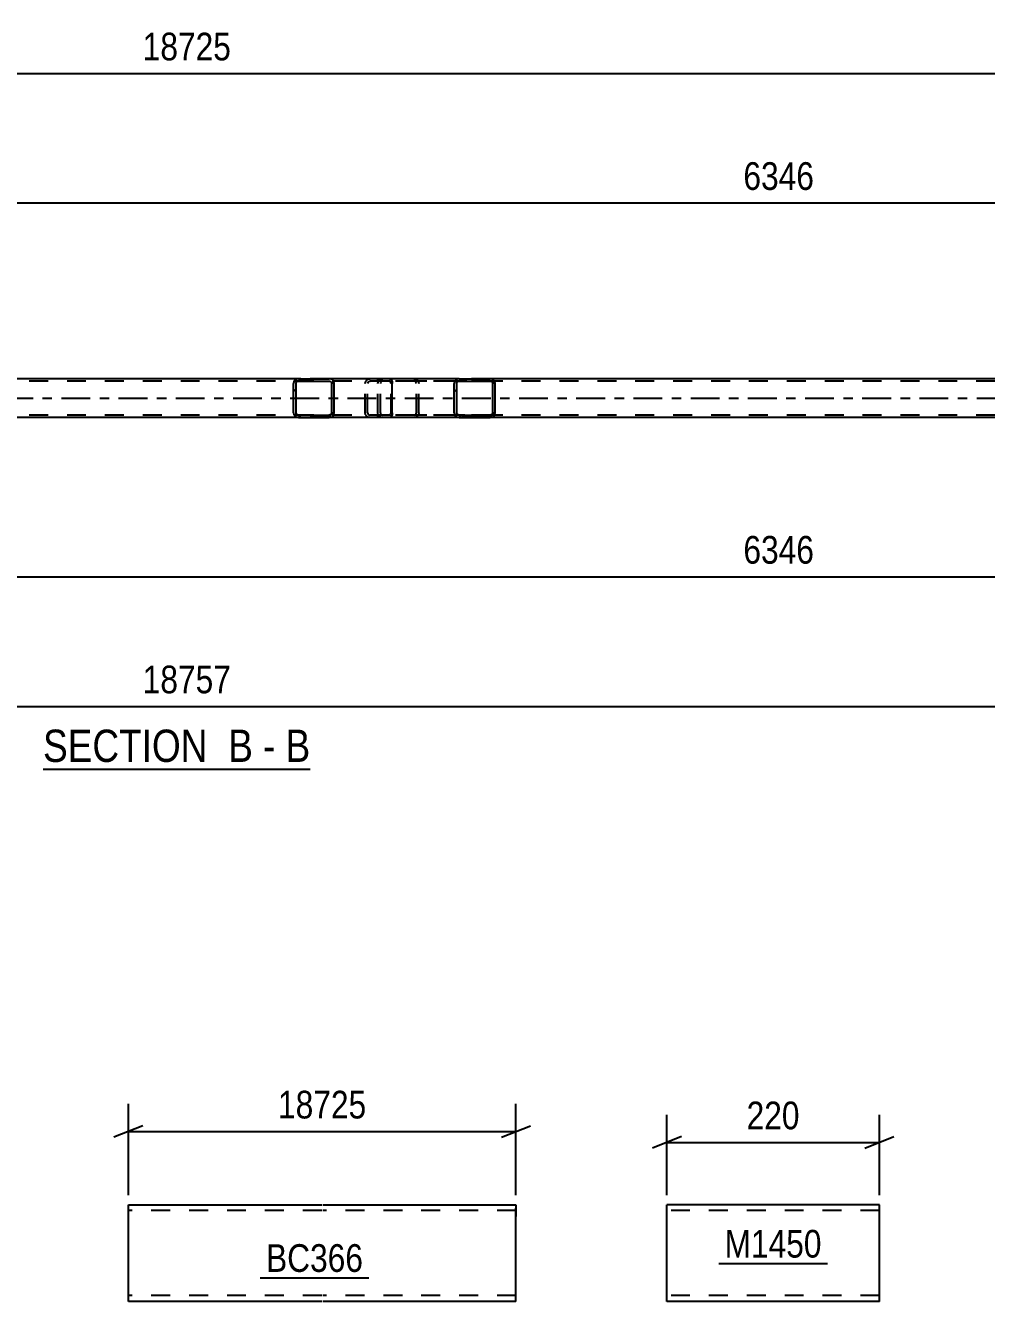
# Model space of a CAD drawing. Header units: millimetres. Extents: x 0 to 841, y 0 to 594.
# Drawn here: x 386.2 to 485.7, y 137.5 to 269.5 of the extents above; entities that cross this region are included whole.
import ezdxf

# ---------------------------------------------------------------- set-up
doc = ezdxf.new("R2010")
doc.units = ezdxf.units.MM
doc.linetypes.add('DXK_LINE_DOT2', pattern=[3.9198, 1.9599, -1.9599])
doc.linetypes.add('DXK_LINE_DOT3', pattern=[5.9187, 2.979, -0.9799, 0.9799, -0.9799])
doc.styles.add('Arial Narrow', font='ARIALN.TTF', dxfattribs={"height": 0.2})

# ---------------------------------------------------------------- blocks, each defined once
blk = doc.blocks.new('Unknown-122573538-12 - 4939')
at = {"color": 6, "linetype": 'Continuous'}
blk.add_line((388.05, 192.58), (415.7, 192.58), dxfattribs=at)
at = {"color": 0, "linetype": 'Continuous'}
for points in [[(406.16, 193.33), (406.16, 196.83), (388.05, 196.83), (388.05, 193.33)], [(409.77, 193.33), (409.77, 196.83), (407.21, 196.83), (407.21, 193.33)], [(412.09, 193.33), (412.09, 196.83), (410.82, 196.83), (410.82, 193.33)], [(415.7, 193.33), (415.7, 196.83), (413.14, 196.83), (413.14, 193.33)]]:
    blk.add_wipeout(points, dxfattribs=at)
at = {"color": 7, "linetype": 'Continuous', "style": 'Arial Narrow'}
for s, p in [('SECTION ', (388.05, 193.33)), ('B', (407.21, 193.33)), ('B', (413.14, 193.33)), ('-', (410.82, 193.33))]:
    blk.add_text(s, height=3.34, dxfattribs=at).set_placement(p)
blk = doc.blocks.new('Part-122573538-4946 - 4939')
at = {"linetype": 'Continuous'}
h = blk.add_hatch(dxfattribs=at)
h.set_pattern_fill('', scale=0.7, style=0, pattern_type=0)
h.set_pattern_definition([(45, (434.7843, 232.6611), (-1.57154, 1.57154), [])])
h.paths.add_polyline_path([(434.82, 232.48), (434.78, 232.66), (434.67, 232.82), (434.51, 232.92), (434.32, 232.96), (431.1, 232.96), (430.91, 232.92), (430.74, 232.82), (430.63, 232.66), (430.59, 232.48), (430.59, 229.44), (430.63, 229.25), (430.74, 229.1), (430.91, 228.99), (431.1, 228.96), (434.32, 228.96), (434.51, 228.99), (434.67, 229.1), (434.78, 229.25), (434.82, 229.44)])
h.paths.add_polyline_path([(434.55, 229.35), (434.49, 229.27), (434.41, 229.22), (434.32, 229.2), (431.1, 229.2), (431, 229.22), (430.92, 229.27), (430.87, 229.35), (430.85, 229.44), (430.85, 232.48), (430.87, 232.57), (430.92, 232.65), (431, 232.7), (431.1, 232.72), (434.32, 232.72), (434.41, 232.7), (434.49, 232.65), (434.55, 232.57), (434.57, 232.48), (434.57, 229.44)])
at = {"color": 7, "linetype": 'DXK_LINE_DOT2'}
for p, q in [((422.7, 232.48), (422.73, 232.66)), ((422.7, 229.44), (422.7, 232.48)), ((422.97, 232.57), (422.95, 232.48)), ((422.95, 229.44), (422.95, 232.48)), ((423.02, 232.65), (422.97, 232.57)), ((423.01, 232.92), (423.2, 232.96)), ((423.11, 232.7), (423.02, 232.65)), ((423.2, 232.72), (423.11, 232.7)), ((423.92, 232.96), (423.2, 232.96)), ((434.32, 232.72), (423.2, 232.72)), ((426.42, 232.96), (426.61, 232.92)), ((426.52, 232.7), (426.42, 232.72)), ((426.6, 232.65), (426.52, 232.7)), ((426.65, 232.57), (426.6, 232.65)), ((426.67, 232.48), (426.65, 232.57)), ((426.67, 229.44), (426.67, 232.48)), ((426.89, 232.66), (426.93, 232.48)), ((426.93, 229.44), (426.93, 232.48)), ((434.32, 232.96), (431.1, 232.96)), ((422.73, 229.25), (422.7, 229.44)), ((422.95, 229.44), (422.97, 229.35)), ((422.97, 229.35), (423.02, 229.27)), ((423.2, 228.96), (423.01, 228.99)), ((423.02, 229.27), (423.11, 229.22)), ((423.11, 229.22), (423.2, 229.2)), ((434.32, 229.2), (423.2, 229.2)), ((423.92, 228.96), (423.2, 228.96)), ((426.42, 229.2), (426.52, 229.22)), ((426.61, 228.99), (426.42, 228.96)), ((426.52, 229.22), (426.6, 229.27)), ((426.6, 229.27), (426.65, 229.35)), ((426.65, 229.35), (426.67, 229.44)), ((426.93, 229.44), (426.89, 229.25)), ((431.1, 228.96), (434.32, 228.96))]:
    blk.add_line(p, q, dxfattribs=at)
at = {"color": 2, "linetype": 'Continuous'}
for p, q in [((431.1, 232.96), (423.92, 232.96)), ((430.63, 232.66), (430.59, 232.48)), ((430.59, 229.44), (430.59, 232.48)), ((430.85, 232.48), (430.87, 232.57)), ((430.85, 229.44), (430.85, 232.48)), ((430.87, 232.57), (430.92, 232.65)), ((431.1, 232.96), (430.91, 232.92)), ((430.92, 232.65), (431, 232.7)), ((431, 232.7), (431.1, 232.72)), ((431.1, 232.96), (434.32, 232.96)), ((431.1, 232.72), (434.32, 232.72)), ((434.51, 232.92), (434.32, 232.96)), ((434.32, 232.72), (434.41, 232.7)), ((434.41, 232.7), (434.49, 232.65)), ((434.49, 232.65), (434.55, 232.57)), ((434.55, 232.57), (434.57, 232.48)), ((434.57, 229.44), (434.57, 232.48)), ((434.82, 232.48), (434.78, 232.66)), ((434.82, 229.44), (434.82, 232.48)), ((431.1, 228.96), (423.92, 228.96)), ((430.59, 229.44), (430.63, 229.25)), ((430.87, 229.35), (430.85, 229.44)), ((430.92, 229.27), (430.87, 229.35)), ((430.91, 228.99), (431.1, 228.96)), ((431, 229.22), (430.92, 229.27)), ((431.1, 229.2), (431, 229.22)), ((431.1, 229.2), (434.32, 229.2)), ((431.1, 228.96), (434.32, 228.96)), ((434.41, 229.22), (434.32, 229.2)), ((434.32, 228.96), (434.51, 228.99)), ((434.49, 229.27), (434.41, 229.22)), ((434.55, 229.35), (434.49, 229.27)), ((434.57, 229.44), (434.55, 229.35)), ((434.78, 229.25), (434.82, 229.44))]:
    blk.add_line(p, q, dxfattribs=at)
at = {"color": 7, "linetype": 'DXK_LINE_DOT2'}
for centre, start, end in [((423.19, 232.46), 110.9282, 155.8647), ((426.44, 232.46), 24.1353, 69.0718), ((423.19, 229.46), 204.1353, 249.0718), ((426.44, 229.46), 290.9282, 335.8647)]:
    blk.add_arc(centre, 0.495, start, end, dxfattribs=at)
at = {"color": 2, "linetype": 'Continuous'}
for centre, start, end in [((431.08, 232.46), 110.9282, 155.8647), ((434.33, 232.46), 24.1353, 69.0718), ((431.08, 229.46), 204.1353, 249.0718), ((434.33, 229.46), 290.9282, 335.8647)]:
    blk.add_arc(centre, 0.495, start, end, dxfattribs=at)
blk = doc.blocks.new('Part-122573538-5116 - 4939')
at = {"color": 7, "linetype": 'DXK_LINE_DOT2'}
for p, q in [((729.59, 232.72), (76.26, 232.72)), ((434.32, 232.96), (414.47, 232.96)), ((729.59, 229.2), (76.26, 229.2)), ((688.14, 228.96), (245.25, 228.96)), ((434.32, 228.96), (414.47, 228.96))]:
    blk.add_line(p, q, dxfattribs=at)
at = {"color": 2, "linetype": 'Continuous'}
for p, q in [((414.47, 232.96), (349.71, 232.96)), ((499.08, 232.96), (434.32, 232.96)), ((414.47, 228.96), (349.71, 228.96)), ((499.08, 228.96), (434.32, 228.96))]:
    blk.add_line(p, q, dxfattribs=at)
at = {"color": 7, "linetype": 'DXK_LINE_DOT3'}
blk.add_line((76.26, 230.96), (729.59, 230.96), dxfattribs=at)
blk = doc.blocks.new('Part-122573538-5118 - 4939')
at = {"linetype": 'Continuous'}
h = blk.add_hatch(dxfattribs=at)
h.set_pattern_fill('', scale=0.7, style=0, pattern_type=0)
h.set_pattern_definition([(45, (418.128, 232.6611), (-1.57154, 1.57154), [])])
h.paths.add_polyline_path([(418.17, 232.48), (418.13, 232.66), (418.02, 232.82), (417.86, 232.92), (417.66, 232.96), (414.47, 232.96), (414.27, 232.92), (414.11, 232.82), (414, 232.66), (413.96, 232.48), (413.96, 229.44), (414, 229.25), (414.11, 229.1), (414.27, 228.99), (414.47, 228.96), (417.66, 228.96), (417.86, 228.99), (418.02, 229.1), (418.13, 229.25), (418.17, 229.44)])
h.paths.add_polyline_path([(417.89, 229.35), (417.84, 229.27), (417.76, 229.22), (417.66, 229.2), (414.47, 229.2), (414.37, 229.22), (414.29, 229.27), (414.23, 229.35), (414.22, 229.44), (414.22, 232.48), (414.23, 232.57), (414.29, 232.65), (414.37, 232.7), (414.47, 232.72), (417.66, 232.72), (417.76, 232.7), (417.84, 232.65), (417.89, 232.57), (417.91, 232.48), (417.91, 229.44)])
at = {"color": 2, "linetype": 'Continuous'}
for p, q in [((414, 232.66), (413.96, 232.48)), ((413.96, 229.44), (413.96, 232.48)), ((414.22, 232.48), (414.23, 232.57)), ((414.22, 229.44), (414.22, 232.48)), ((414.23, 232.57), (414.29, 232.65)), ((414.47, 232.96), (414.27, 232.92)), ((414.29, 232.65), (414.37, 232.7)), ((414.37, 232.7), (414.47, 232.72)), ((414.47, 232.96), (417.66, 232.96)), ((414.47, 232.72), (417.66, 232.72)), ((423.92, 232.96), (417.66, 232.96)), ((417.86, 232.92), (417.66, 232.96)), ((417.66, 232.72), (417.76, 232.7)), ((417.76, 232.7), (417.84, 232.65)), ((417.84, 232.65), (417.89, 232.57)), ((417.89, 232.57), (417.91, 232.48)), ((417.91, 229.44), (417.91, 232.48)), ((418.17, 232.48), (418.13, 232.66)), ((418.17, 229.44), (418.17, 232.48)), ((423.92, 232.96), (424.02, 232.92)), ((424.02, 232.92), (424.11, 232.82)), ((424.11, 232.82), (424.16, 232.66)), ((424.16, 232.66), (424.18, 232.48)), ((424.18, 229.44), (424.18, 232.48)), ((413.96, 229.44), (414, 229.25)), ((414.23, 229.35), (414.22, 229.44)), ((414.29, 229.27), (414.23, 229.35)), ((414.27, 228.99), (414.47, 228.96)), ((414.37, 229.22), (414.29, 229.27)), ((414.47, 229.2), (414.37, 229.22)), ((414.47, 229.2), (417.66, 229.2)), ((414.47, 228.96), (417.66, 228.96)), ((417.76, 229.22), (417.66, 229.2)), ((417.66, 228.96), (417.86, 228.99)), ((423.92, 228.96), (417.66, 228.96)), ((417.84, 229.27), (417.76, 229.22)), ((417.89, 229.35), (417.84, 229.27)), ((417.91, 229.44), (417.89, 229.35)), ((418.13, 229.25), (418.17, 229.44)), ((424.02, 228.99), (423.92, 228.96)), ((424.11, 229.1), (424.02, 228.99)), ((424.16, 229.25), (424.11, 229.1)), ((424.18, 229.44), (424.16, 229.25))]:
    blk.add_line(p, q, dxfattribs=at)
at = {"color": 7, "linetype": 'DXK_LINE_DOT2'}
for p, q in [((417.66, 232.96), (414.47, 232.96)), ((423.92, 232.72), (414.47, 232.72)), ((421.37, 232.48), (421.41, 232.66)), ((421.37, 229.44), (421.37, 232.48)), ((421.65, 232.57), (421.63, 232.48)), ((421.63, 229.44), (421.63, 232.48)), ((421.7, 232.65), (421.65, 232.57)), ((421.69, 232.92), (421.88, 232.96)), ((421.7, 232.65), (421.72, 232.66)), ((421.72, 232.66), (421.78, 232.7)), ((421.78, 232.7), (421.88, 232.72)), ((422.7, 232.72), (422.7, 232.96)), ((423.97, 232.7), (423.92, 232.72)), ((424.01, 232.65), (423.97, 232.7)), ((424.04, 232.57), (424.01, 232.65)), ((424.05, 232.48), (424.04, 232.57)), ((424.05, 229.44), (424.05, 232.48)), ((423.92, 229.2), (414.47, 229.2)), ((417.66, 228.96), (414.47, 228.96)), ((421.41, 229.25), (421.37, 229.44)), ((421.63, 229.44), (421.65, 229.35)), ((421.65, 229.35), (421.7, 229.27)), ((421.88, 228.96), (421.69, 228.99)), ((421.7, 229.27), (421.78, 229.22)), ((421.78, 229.22), (421.88, 229.2)), ((422.7, 228.96), (422.7, 229.2)), ((423.92, 229.2), (423.97, 229.22)), ((423.97, 229.22), (424.01, 229.27)), ((424.01, 229.27), (424.04, 229.35)), ((424.04, 229.35), (424.05, 229.44))]:
    blk.add_line(p, q, dxfattribs=at)
at = {"color": 2, "linetype": 'Continuous'}
for centre, start, end in [((414.45, 232.46), 111.1034, 156.0535), ((417.68, 232.46), 23.9465, 68.8966), ((414.45, 229.45), 203.9465, 248.8966), ((417.68, 229.45), 291.1034, 336.0535)]:
    blk.add_arc(centre, 0.493, start, end, dxfattribs=at)
at = {"color": 7, "linetype": 'DXK_LINE_DOT2'}
for centre, start, end in [((421.86, 232.46), 111.1034, 156.0535), ((421.86, 229.45), 203.9465, 248.8966)]:
    blk.add_arc(centre, 0.493, start, end, dxfattribs=at)
blk = doc.blocks.new('Part-122573538-6242 - 6238')
at = {"color": 2, "linetype": 'Continuous'}
for p, q in [((396.88, 137.61), (396.88, 147.52)), ((396.88, 147.52), (416.88, 147.52)), ((416.98, 147.52), (436.98, 147.52)), ((436.98, 147.52), (436.98, 147.43)), ((436.98, 147.43), (436.98, 146.32)), ((436.98, 137.52), (436.98, 146.32)), ((396.88, 137.52), (396.88, 137.61)), ((416.88, 137.52), (396.88, 137.52)), ((436.98, 137.52), (416.98, 137.52))]:
    blk.add_line(p, q, dxfattribs=at)
at = {"color": 7, "linetype": 'DXK_LINE_DOT2'}
for p, q in [((416.88, 146.92), (396.88, 146.92)), ((436.98, 146.92), (416.98, 146.92)), ((436.98, 146.32), (436.98, 147.17)), ((396.88, 138.12), (396.88, 138.16)), ((416.88, 138.12), (396.88, 138.12)), ((396.88, 137.52), (396.88, 137.52)), ((436.98, 138.12), (416.98, 138.12)), ((436.98, 138.12), (436.98, 138.16))]:
    blk.add_line(p, q, dxfattribs=at)
blk = doc.blocks.new('Part-122573538-6497 - 6493')
at = {"color": 2, "linetype": 'Continuous'}
for p, q in [((452.59, 137.61), (452.59, 147.52)), ((474.58, 147.52), (452.59, 147.52)), ((474.58, 137.52), (474.58, 147.52)), ((452.59, 137.52), (452.59, 137.61)), ((474.58, 137.52), (452.59, 137.52))]:
    blk.add_line(p, q, dxfattribs=at)
at = {"color": 7, "linetype": 'DXK_LINE_DOT2'}
for p, q in [((474.58, 146.92), (452.59, 146.92)), ((452.59, 138.12), (452.59, 138.16)), ((474.58, 138.12), (452.59, 138.12))]:
    blk.add_line(p, q, dxfattribs=at)
blk = doc.blocks.new('StraightDimension-122573538-5248 - 4939')
at = {"color": 7, "linetype": 'Continuous'}
blk.add_line((67.64, 264.55), (738.21, 264.55), dxfattribs=at)
at = {"color": 0}
blk.add_wipeout([(408.1, 265.3), (408.1, 269.5), (397.76, 269.5), (397.76, 265.3)], dxfattribs=at)
at = {"color": 3, "style": 'Arial Narrow'}
blk.add_text('18725', height=2.863, dxfattribs=at).set_placement((398.36, 265.9))
blk = doc.blocks.new('StraightDimension-122573538-5277 - 4939')
at = {"color": 7, "linetype": 'Continuous'}
blk.add_line((337.26, 212.49), (591.08, 212.49), dxfattribs=at)
at = {"color": 0}
blk.add_wipeout([(468.42, 213.24), (468.42, 217.44), (459.91, 217.44), (459.91, 213.24)], dxfattribs=at)
at = {"color": 3, "style": 'Arial Narrow'}
blk.add_text('6346', height=2.863, dxfattribs=at).set_placement((460.51, 213.84))
blk = doc.blocks.new('StraightDimension-122573538-5286 - 4939')
at = {"color": 7, "linetype": 'Continuous'}
blk.add_line((67, 199.08), (738.85, 199.08), dxfattribs=at)
at = {"color": 0}
blk.add_wipeout([(408.1, 199.83), (408.1, 204.03), (397.76, 204.03), (397.76, 199.83)], dxfattribs=at)
at = {"color": 3, "style": 'Arial Narrow'}
blk.add_text('18757', height=2.863, dxfattribs=at).set_placement((398.36, 200.43))
blk = doc.blocks.new('StraightDimension-122573538-5305 - 4939')
at = {"color": 7, "linetype": 'Continuous'}
blk.add_line((337.26, 251.15), (591.08, 251.15), dxfattribs=at)
at = {"color": 0}
blk.add_wipeout([(468.42, 251.9), (468.42, 256.1), (459.91, 256.1), (459.91, 251.9)], dxfattribs=at)
at = {"color": 3, "style": 'Arial Narrow'}
blk.add_text('6346', height=2.863, dxfattribs=at).set_placement((460.51, 252.5))
blk = doc.blocks.new('StraightDimension-122573538-6247 - 6238')
at = {"color": 7, "linetype": 'Continuous'}
for p, q in [((396.88, 148.52), (396.88, 157.95)), ((436.98, 148.52), (436.98, 157.95)), ((398.38, 155.7), (395.38, 154.5)), ((396.88, 155.1), (436.98, 155.1)), ((435.48, 154.5), (438.48, 155.7))]:
    blk.add_line(p, q, dxfattribs=at)
at = {"color": 0}
blk.add_wipeout([(422.1, 155.85), (422.1, 160.05), (411.76, 160.05), (411.76, 155.85)], dxfattribs=at)
at = {"color": 3, "style": 'Arial Narrow'}
blk.add_text('18725', height=2.863, dxfattribs=at).set_placement((412.36, 156.45))
blk = doc.blocks.new('StraightDimension-122573538-6499 - 6493')
at = {"color": 7, "linetype": 'Continuous'}
for p, q in [((452.59, 148.52), (452.59, 156.83)), ((474.58, 148.52), (474.58, 156.83)), ((454.09, 154.58), (451.09, 153.38)), ((473.08, 153.38), (476.08, 154.58)), ((452.59, 153.98), (474.58, 153.98))]:
    blk.add_line(p, q, dxfattribs=at)
at = {"color": 0}
blk.add_wipeout([(466.93, 154.73), (466.93, 158.93), (460.24, 158.93), (460.24, 154.73)], dxfattribs=at)
at = {"color": 3, "style": 'Arial Narrow'}
blk.add_text('220', height=2.863, dxfattribs=at).set_placement((460.84, 155.33))
blk = doc.blocks.new('Mark-122573538-6240 - 6238')
at = {"color": 0}
blk.add_wipeout([(421.17, 140.58), (421.17, 143.58), (411.12, 143.58), (411.12, 140.58)], dxfattribs=at)
blk.add_wipeout([(421.17, 140.58), (421.17, 143.58), (411.12, 143.58), (411.12, 140.58)], dxfattribs=at)
at = {"color": 30, "linetype": 'Continuous'}
blk.add_line((410.52, 139.98), (421.77, 139.98), dxfattribs=at)
at = {"color": 3, "style": 'Arial Narrow'}
blk.add_text('BC366', height=2.863, dxfattribs=at).set_placement((411.12, 140.58))
blk = doc.blocks.new('Mark-122573538-6495 - 6493')
at = {"color": 0}
blk.add_wipeout([(468.61, 142.06), (468.61, 145.06), (458.56, 145.06), (458.56, 142.06)], dxfattribs=at)
blk.add_wipeout([(468.61, 142.06), (468.61, 145.06), (458.56, 145.06), (458.56, 142.06)], dxfattribs=at)
at = {"color": 30, "linetype": 'Continuous'}
blk.add_line((457.96, 141.46), (469.21, 141.46), dxfattribs=at)
at = {"color": 3, "style": 'Arial Narrow'}
blk.add_text('M1450', height=2.863, dxfattribs=at).set_placement((458.56, 142.06))

msp = doc.modelspace()

# ---------------------------------------------------------------- block references
for name in ['StraightDimension-122573538-5248 - 4939', 'Part-122573538-5116 - 4939', 'Part-122573538-5118 - 4939', 'Part-122573538-4946 - 4939', 'StraightDimension-122573538-5277 - 4939', 'Unknown-122573538-12 - 4939', 'StraightDimension-122573538-6247 - 6238', 'StraightDimension-122573538-6499 - 6493', 'Part-122573538-6242 - 6238', 'Part-122573538-6497 - 6493']:
    msp.add_blockref(name, (0, 0))

# ---------------------------------------------------------------- next in the draw order: block references
for name in ['StraightDimension-122573538-5305 - 4939', 'StraightDimension-122573538-5286 - 4939', 'Mark-122573538-6495 - 6493', 'Mark-122573538-6240 - 6238']:
    msp.add_blockref(name, (0, 0))

doc.saveas('drawing.dxf')
